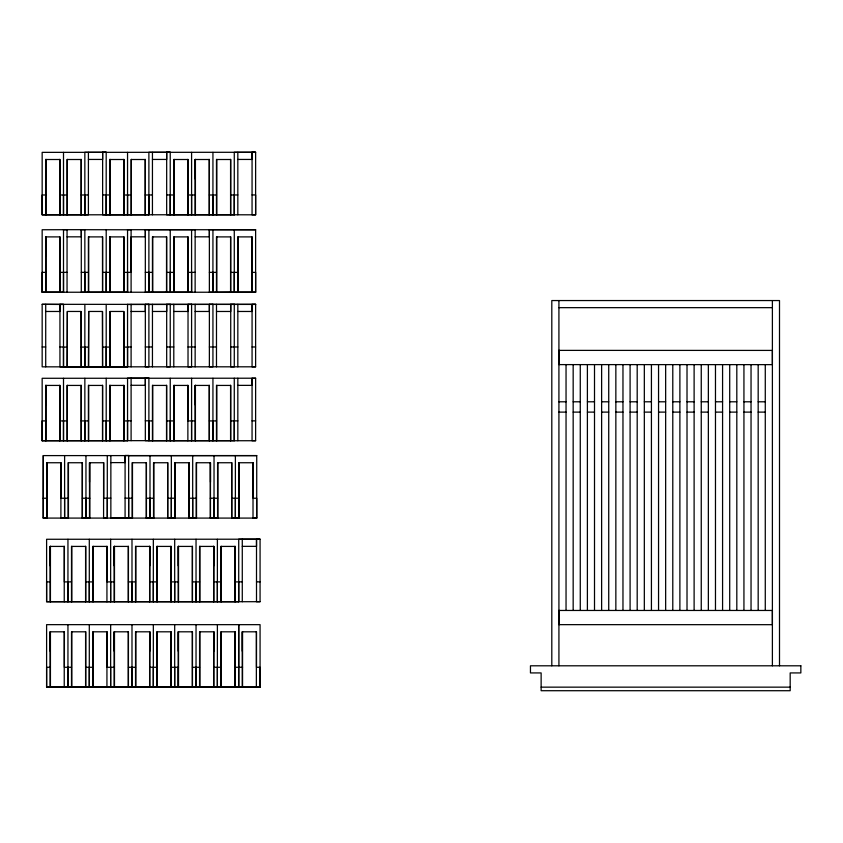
<?xml version="1.0" encoding="UTF-8"?>
<svg xmlns="http://www.w3.org/2000/svg" width="843" height="843" viewBox="0 0 843 843"><rect width="100%" height="100%" fill="white"/><g stroke="black" fill="none" stroke-linecap="round" stroke-linejoin="round"><path stroke-width="1.26" d="M109.748 404.788L109.748 385.43L123.984 385.43L123.984 420.92L127.535 420.92L127.546 440.773L42.161 440.773L42.161 378.286L255.629 378.212L255.619 440.731L148.884 440.773L148.895 378.149L127.556 378.138L127.546 440.657L234.28 440.657M63.499 304.492L42.171 304.323L42.161 366.842L255.619 366.81L255.629 304.323L127.546 304.492M131.097 292.194L131.097 229.781L81.297 229.696L81.286 292.194L84.837 292.194L127.546 292.121L127.546 229.696L255.629 229.749L255.619 292.236L42.161 292.236L42.161 229.749L67.061 229.696L67.05 292.194M88.41 152.393L88.399 214.807L42.161 214.86L42.161 152.362L255.629 152.288L234.28 152.288L234.27 214.807L166.672 214.807L166.682 152.32L170.244 152.288L148.895 152.288L148.884 214.807L106.197 214.86L102.635 214.807L102.635 152.32L106.197 152.288L84.848 152.288L84.837 214.807L148.884 214.744M43.246 498.234L43.267 455.599L256.736 455.599L256.725 518.087L43.256 518.087L43.246 498.234L46.808 498.234L46.808 517.971L43.256 517.971M43.256 518.087L43.267 455.599M45.712 420.92L45.712 385.43L59.948 385.43L59.948 440.657L127.546 440.636M45.712 366.842L45.722 304.344M63.499 292.236L59.948 292.121L59.948 236.894L45.712 236.894L45.712 292.121M84.848 214.744L59.948 214.733L59.948 159.506L45.712 159.506L45.712 214.744L42.161 214.744L42.15 194.996L45.986 194.975M46.607 687.15L46.607 624.652L260.076 624.663L260.065 687.15L46.607 687.15L46.597 667.287L50.432 667.266M220.929 601.649L220.929 546.412L235.165 546.422L235.165 581.902L238.717 581.902L238.727 601.765L46.607 601.765L46.607 539.267L260.076 539.204L238.727 539.193L238.717 601.723L260.065 601.691L260.076 539.204L256.514 539.225L256.504 601.723L260.065 601.691M46.808 498.234L46.808 462.744L61.044 462.744L61.044 498.234L68.157 498.234L68.157 517.971L61.044 517.971M71.507 687.034L71.497 667.287L64.384 667.287L64.395 631.807L50.158 631.807L50.158 687.034M238.717 601.691L71.507 601.649L71.497 581.902L64.384 581.902L64.395 546.422L50.158 546.412L50.158 601.649L46.607 601.649L46.597 581.902L50.432 581.881M59.948 304.428L59.948 366.842L63.499 366.842L63.51 304.344L59.948 304.344L59.948 311.467L45.722 311.478M63.499 440.773L63.51 378.286M63.499 214.86L63.51 152.362M64.605 518.087L64.616 455.599M67.061 440.657L67.061 385.43L81.286 385.43L81.286 440.657M67.061 366.831L67.335 311.604M67.061 214.744L67.061 159.506L81.286 159.506L81.286 214.733M67.946 687.15L67.956 624.652M67.946 601.765L67.956 539.267M68.157 498.234L68.157 462.744L82.393 462.744L82.393 517.971L89.506 517.971L89.506 498.213M71.497 667.287L71.507 631.807L85.733 631.807L85.733 687.034L260.065 687.15M71.497 581.902L71.507 546.412L85.733 546.422L85.733 601.649M81.286 366.831L81.139 311.604M84.848 440.773L84.858 378.286M84.848 366.958L84.858 304.46M84.848 292.236L84.848 229.675L63.51 229.675L63.499 292.194L63.499 272.384M85.954 518.087L85.954 455.599M88.399 440.657L88.399 385.43L102.635 385.43L102.635 440.657M88.399 366.831L88.684 311.604M88.399 292.121L88.399 236.894L102.635 236.894L102.635 292.121M89.295 687.15L89.305 624.652M89.295 601.765L89.305 539.267M89.506 498.234L89.506 462.744L103.742 462.744L103.731 498.234L110.855 498.118M92.856 687.034L92.856 631.807L107.082 631.807L107.082 667.287L114.479 667.266M92.856 601.649L92.856 546.412L107.082 546.422L107.082 581.902L114.479 581.881M102.635 366.831L102.488 311.604M106.197 440.773L106.207 378.286M106.197 366.958L106.207 304.46M106.197 292.236L106.207 229.749M107.303 455.599L107.293 517.981L103.742 517.971M109.748 420.92L109.748 385.43M110.033 311.604L109.748 366.831M123.984 292.121L123.984 236.894L109.748 236.894L109.748 292.121M123.984 214.733L123.984 159.506L109.748 159.506L109.748 214.744M110.644 687.15L110.654 624.652M110.644 601.765L110.654 539.267M128.431 687.034L128.431 631.807L114.195 631.807L114.195 687.034M128.431 601.649L128.431 546.422L114.195 546.412L114.195 601.649M123.984 366.831L123.837 311.604M174.891 498.213L174.891 517.971L167.778 517.971L167.778 462.744L153.542 462.744L153.542 517.971L146.429 517.971L146.429 462.744L132.193 462.744L132.193 517.971L125.08 517.981L125.091 455.483L128.652 455.462L128.642 518.087M127.546 366.81L127.546 304.344M127.546 214.86L127.546 152.362M131.097 214.744L131.097 159.506L145.333 159.506L145.333 214.733M131.097 440.657L131.108 378.254M131.097 366.842L131.108 304.344M131.993 687.15L131.993 624.652M131.993 601.765L131.993 539.267M135.544 687.034L135.544 631.807L149.78 631.807L149.78 651.165M135.544 601.649L135.544 546.412L149.78 546.422L149.78 565.769M148.895 304.344L145.344 304.344L145.333 366.842L148.895 366.81L148.895 304.323M195.133 292.194L195.144 229.696L145.333 229.696L145.323 292.194L191.582 292.121L191.582 229.781M148.884 292.236L148.895 229.749M149.78 631.807L149.78 687.034M149.78 546.422L149.78 601.649M149.991 518.087L150.001 455.599M152.446 440.657L152.446 385.43L166.672 385.43L166.682 440.657M152.446 366.842L152.457 304.344M152.446 292.121L152.446 236.894L166.672 236.894L166.682 292.121M152.435 214.807L152.446 152.393M153.331 687.15L153.342 624.652M153.331 601.765L153.342 539.267M156.893 687.034L156.893 631.807L171.118 631.807L171.129 687.034M156.893 601.649L156.893 546.412L171.118 546.422L171.129 601.649M170.244 304.344L166.682 304.344L166.682 366.842L170.233 366.81L170.244 304.323M170.233 440.773L170.244 378.286M170.233 292.236L170.244 229.749M171.34 518.087L171.34 455.599M173.795 440.657L173.795 385.43L188.021 385.43L188.021 420.92L195.418 420.889M173.795 366.842L173.806 304.344M173.795 292.121L173.795 236.894L188.021 236.894L188.021 292.121M173.795 214.744L173.795 159.506L188.021 159.506L188.021 214.733L234.28 214.744M174.68 687.15L174.691 624.652M174.68 601.765L174.691 539.267M174.891 498.234L174.891 462.744L189.127 462.744L189.127 517.971L196.24 517.971L196.24 462.744L210.465 462.744L210.476 482.101M178.231 667.287L178.242 687.034L178.242 631.807L192.467 631.807L192.467 687.034M192.467 601.649L192.467 546.422L178.242 546.412L178.242 601.649M191.593 304.344L188.031 304.344L188.021 366.842L191.582 366.81L191.593 304.323M191.582 440.773L191.593 378.286M191.582 214.86L191.593 152.362M192.678 518.087L192.689 455.599M195.133 420.92L195.133 385.43L209.37 385.43L209.37 440.657M195.144 366.842L195.144 304.344M209.37 214.733L209.37 159.506L195.133 159.506L195.133 214.744M196.029 687.15L196.04 624.652M196.029 601.765L196.04 539.267M199.58 687.034L199.58 631.807L213.816 631.807L213.816 651.165M199.58 601.649L199.58 546.412L213.816 546.422L213.816 565.769M212.942 304.344L209.38 304.344L209.37 366.842L212.931 366.81L212.942 304.323M255.629 229.749L209.37 229.696L209.37 292.194L212.921 292.194L212.921 272.384M210.465 498.234L210.465 462.744M212.921 292.194L212.942 229.749M212.942 152.362L212.931 214.86M212.942 378.286L212.931 440.773M213.816 631.807L213.816 687.034M213.816 546.422L213.816 601.649M214.027 518.087L214.038 455.599M216.482 440.657L216.482 385.43L230.719 385.43L230.719 440.657M216.482 366.842L216.493 304.344M216.482 292.121L216.482 236.894L230.719 236.894L230.719 292.121L255.619 292.121M216.482 214.744L216.482 159.506L230.719 159.506L230.719 214.733M217.378 687.15L217.389 624.652M217.378 601.765L217.389 539.267M210.476 498.213L210.476 517.971L217.589 517.971L217.589 462.744L231.814 462.744L231.814 517.971L238.927 517.971L238.927 498.213M220.929 687.034L220.929 631.807L235.165 631.807L235.165 687.034M234.28 304.344L230.729 304.344L230.719 366.842L234.28 366.81L234.28 304.323M234.28 292.236L234.28 229.749M235.376 518.087L235.387 455.599M237.831 440.731L237.831 378.233M237.831 366.842L237.842 304.344M237.831 292.121L237.831 236.894L252.068 236.894L252.068 292.121M237.831 214.807L237.831 152.393M238.727 624.652L238.727 687.15M238.727 624.684L238.727 687.034M238.927 498.234L238.927 462.744L253.163 462.744L253.163 498.234L256.715 498.234L256.725 518.087M260.065 687.034L260.065 667.287L256.504 667.287L256.514 631.807L242.278 631.807L242.278 687.034M242.278 601.723L242.278 539.225M255.629 378.212L252.068 378.317L252.057 440.731L255.619 440.699M255.629 304.323L252.068 304.428L252.068 366.842L255.619 366.81M558.93 610.427L558.93 624.652L772.388 624.684L772.388 610.458L558.93 610.458M45.712 159.506L45.712 178.864M45.712 236.894L45.712 256.251M45.712 385.43L45.712 404.788M50.158 546.412L50.158 565.769M50.158 631.807L50.158 651.154M89.506 462.744L89.506 482.101M109.748 159.506L109.748 178.864M109.748 236.894L109.748 256.251M109.748 311.604L109.748 330.962M114.195 546.412L114.195 565.769M114.195 631.807L114.195 651.154M174.891 462.744L174.891 482.101M178.242 546.412L178.242 565.769M178.242 631.807L178.242 651.154M195.133 159.506L195.133 178.864M195.133 385.43L195.133 404.788M238.927 462.744L238.927 482.101M242.278 631.807L242.278 651.154M81.286 229.781L81.286 236.83L67.061 236.83M102.635 152.32L102.635 159.443L88.41 159.443M110.865 455.483L110.855 517.981L125.08 517.981M145.333 229.781L145.333 236.83L131.097 236.83L131.097 272.331L123.984 272.384M148.895 378.17L145.344 378.17L145.333 440.657L148.884 440.668L148.884 420.92L152.446 420.92M145.344 378.17L145.333 385.293L131.108 385.293M166.682 152.32L166.682 159.443L152.446 159.443M166.682 304.428L166.682 311.467L152.457 311.467M209.37 229.781L209.37 236.83L195.144 236.83M209.38 304.428L209.38 311.467L195.144 311.467M252.068 152.32L252.057 214.807L255.619 214.817L255.629 152.288L252.068 152.32L252.068 159.443L237.831 159.443M252.068 304.428L252.068 311.467L237.842 311.467M106.197 152.32L106.186 214.817L106.186 194.996M170.233 152.32L170.233 214.817L170.233 194.996M255.629 304.428L42.171 304.323M84.837 214.807L84.848 194.996M84.837 292.194L84.848 272.384M128.642 517.981L128.642 498.234M148.884 292.194L148.884 272.384M234.28 378.212L234.27 440.731L234.27 420.92M128.642 455.62L256.736 455.599M59.937 194.996L67.05 194.996M81.286 194.996L88.399 194.954M102.635 194.944L110.033 194.975M123.984 194.996L131.097 194.996M145.323 194.996L152.446 194.954M166.672 194.944L173.784 194.996M188.021 194.996L195.418 194.975M209.37 194.996L216.482 194.996M230.719 194.996L237.831 194.954M252.057 194.944L255.619 194.954L255.619 214.817L234.27 214.786L234.27 194.996M45.712 214.744L59.948 214.733M188.021 214.733L148.884 214.786L148.884 194.996M45.986 272.352L42.15 272.384L42.161 292.236M59.937 272.384L67.05 272.331M81.286 272.331L88.399 272.384M102.635 272.384L110.033 272.352M145.323 272.331L152.446 272.384M166.672 272.384L173.784 272.384M188.021 272.384L195.133 272.331M209.37 272.331L216.482 272.384M230.719 272.384L237.831 272.384M252.057 272.384L255.619 272.384L255.619 292.236M42.161 292.121L59.948 292.121M230.719 292.121L212.931 292.236M558.92 307.663L772.388 307.663M131.108 311.478L145.333 311.467L145.333 304.428M173.795 311.478L188.031 311.467L188.031 304.428M216.493 311.478L230.719 311.467L230.719 304.428M42.161 346.979L45.712 346.979M59.948 346.979L63.499 346.979M127.546 346.979L131.097 346.979M145.333 346.979L152.446 346.979M166.682 346.979L173.795 346.979M188.021 346.979L195.144 346.979M209.37 346.979L216.493 346.979M230.719 346.979L237.831 346.979M252.068 346.979L255.619 346.979M67.05 347.095L63.499 347.095L63.499 366.947L127.546 366.958L127.535 347.095L123.984 347.095M81.286 347.095L88.399 347.095M102.635 347.095L110.033 347.074M237.831 385.367L252.068 385.367L252.068 378.317M558.93 401.795L566.043 401.795M573.166 401.795L580.269 401.795M587.392 401.795L594.505 401.795M601.628 401.795L608.73 401.795M615.854 401.795L622.966 401.795M630.09 401.795L637.192 401.795M644.326 401.795L651.428 401.795M658.552 401.795L665.654 401.795M672.788 401.795L679.89 401.795M687.013 401.795L694.116 401.795M701.25 401.795L708.352 401.795M715.475 401.795L722.577 401.795M729.711 401.795L736.814 401.795M743.937 401.795L751.039 401.795M758.173 401.795L765.275 401.795M558.93 412.111L566.043 412.111M573.166 412.111L580.269 412.111M587.392 412.111L594.505 412.111M601.628 412.111L608.73 412.111M615.854 412.111L622.966 412.111M630.09 412.111L637.192 412.111M644.326 412.111L651.428 412.111M658.552 412.111L665.654 412.111M672.788 412.111L679.89 412.111M687.013 412.111L694.116 412.111M701.25 412.111L708.352 412.111M715.475 412.111L722.577 412.111M729.711 412.111L736.814 412.111M743.937 412.111L751.039 412.111M758.173 412.111L765.275 412.111M127.546 420.805L131.097 420.805M145.333 420.805L148.895 420.805M45.986 420.889L42.15 420.92L42.161 440.773M59.937 420.92L67.05 420.92M81.286 420.92L88.399 420.92M102.635 420.92L110.033 420.889M166.672 420.92L173.784 420.92M209.37 420.92L216.482 420.92M230.719 420.92L237.831 420.868M252.057 420.868L255.619 420.868M42.161 440.657L59.948 440.657M110.855 462.617L125.091 462.607L125.091 455.557M82.393 498.234L89.779 498.213M125.091 498.118L132.193 498.234M146.429 498.234L153.542 498.234M167.778 498.234L175.165 498.213M189.117 498.234L196.24 498.234M210.318 498.213L217.578 498.234M231.814 498.234L239.212 498.213M242.278 546.348L256.514 546.359L256.514 539.299M213.669 581.881L220.929 581.902M238.717 581.86L242.278 581.86M256.504 581.86L260.065 581.86M85.733 581.902L92.846 581.902M128.431 581.902L135.544 581.902M149.622 581.881L156.893 581.902M171.118 581.902L178.516 581.881M192.467 581.902L199.58 581.902M50.158 601.649L71.507 601.649M85.733 667.287L92.846 667.287M128.431 667.287L135.544 667.287M149.622 667.266L156.893 667.287M171.118 667.287L178.516 667.266M192.467 667.287L199.58 667.287M213.669 667.266L220.929 667.287M235.165 667.287L242.552 667.266M46.607 687.034L85.733 687.034M541.132 687.15L790.176 687.15M253.163 517.971L256.725 517.981M235.366 498.234L235.376 517.971M234.27 272.384L234.28 292.121M217.368 581.902L217.378 601.649M217.368 667.287L217.378 687.034M214.027 498.234L214.027 517.971M212.921 194.996L212.931 214.744M212.921 420.92L212.931 440.657M196.019 581.902L196.029 601.649M196.019 667.287L196.029 687.034M192.678 498.234L192.678 517.971M191.572 194.996L191.582 214.744M191.572 420.92L191.582 440.657M174.68 581.902L174.68 601.649M174.68 667.287L174.68 687.034M171.329 498.234L171.34 517.971M170.233 272.384L170.233 292.121M170.233 420.92L170.233 440.657M153.331 581.902L153.331 601.649M153.331 667.287L153.331 687.034M149.98 498.234L149.991 517.971M131.982 581.902L131.993 601.649M131.982 667.287L131.993 687.034M127.535 194.996L127.546 214.744M110.633 581.902L110.644 601.649M110.633 667.287L110.644 687.034M106.186 272.384L106.197 292.121M106.186 347.095L106.197 366.831M106.186 420.92L106.197 440.657M89.295 581.902L89.295 601.649M89.295 667.287L89.295 687.034M85.944 498.234L85.954 517.971M84.848 347.095L84.848 366.831M84.848 420.92L84.848 440.657M67.946 581.902L67.946 601.649M67.946 667.287L67.946 687.034M64.595 498.234L64.605 517.971M63.499 194.996L63.499 214.744M63.499 420.92L63.499 440.657M779.501 665.801L779.501 300.551L551.807 300.551L551.807 665.801M772.388 300.551L772.388 665.801M765.275 364.619L765.275 610.458M758.173 364.619L758.173 610.458M751.039 364.619L751.039 610.458M743.937 364.619L743.937 610.458M736.814 364.619L736.814 610.458M729.711 364.619L729.711 610.458M722.577 364.619L722.577 610.458M715.475 364.619L715.475 610.458M708.352 364.619L708.352 610.458M701.25 364.619L701.25 610.458M694.116 364.619L694.116 610.458M687.013 364.619L687.013 610.458M679.89 364.619L679.89 610.458M672.788 364.619L672.788 610.458M665.654 364.619L665.654 610.458M658.552 364.619L658.552 610.458M651.428 364.619L651.428 610.458M644.326 364.619L644.326 610.458M637.192 364.619L637.192 610.458M630.09 364.619L630.09 610.458M622.966 364.619L622.966 610.458M615.854 364.619L615.854 610.458M608.73 364.619L608.73 610.458M601.628 364.619L601.628 610.458M594.505 364.619L594.505 610.458M587.392 364.619L587.392 610.458M580.269 364.619L580.269 610.458M573.166 364.619L573.166 610.458M566.043 364.619L566.043 610.458M558.92 300.551L558.93 665.801M256.356 631.649L256.356 687.15M253.016 462.586L253.016 518.087M251.909 236.735L251.909 292.236M242.552 631.649L242.552 687.15M239.212 462.586L239.212 518.087M238.105 236.735L238.105 292.236M235.165 581.902L235.165 601.649M235.018 546.264L235.018 601.765M235.018 631.649L235.018 687.15M231.667 462.586L231.667 518.087M230.571 159.359L230.571 214.86M230.571 236.735L230.571 292.236M230.571 385.272L230.571 440.773M221.214 546.264L221.214 601.765M221.214 631.649L221.214 687.15M217.863 462.586L217.863 518.087M216.767 159.359L216.767 214.86M216.767 236.735L216.767 292.236M216.767 385.272L216.767 440.773M213.669 546.264L213.669 601.765M213.669 631.649L213.669 687.15M210.318 462.586L210.318 518.087M209.222 159.359L209.222 214.86M209.222 385.272L209.222 440.773M199.865 546.264L199.865 601.765M199.865 631.649L199.865 687.15M196.514 462.586L196.514 518.087M195.418 159.359L195.418 214.86M195.418 385.272L195.418 440.773M195.133 420.889L195.133 440.657M192.32 546.264L192.32 601.765M192.32 631.649L192.32 687.15M191.582 272.384L191.582 292.236M188.969 462.586L188.969 518.087M187.873 159.359L187.873 214.86M187.873 236.735L187.873 292.236M187.873 385.272L187.873 440.773M178.516 546.264L178.516 601.765M178.516 631.649L178.516 687.15M175.165 462.586L175.165 518.087M174.069 159.359L174.069 214.86M174.069 236.735L174.069 292.236M174.069 385.272L174.069 440.773M170.971 546.264L170.971 601.765M170.971 631.649L170.971 687.15M167.631 462.586L167.631 518.087M166.524 236.735L166.524 292.236M166.524 385.272L166.524 440.773M157.167 546.264L157.167 601.765M157.167 631.649L157.167 687.15M153.826 462.586L153.826 518.087M152.72 236.735L152.72 292.236M152.72 385.272L152.72 440.773M149.622 546.264L149.622 601.765M149.622 631.649L149.622 687.15M146.282 462.586L146.282 518.087M145.175 159.359L145.175 214.86M135.818 546.264L135.818 601.765M135.818 631.649L135.818 687.15M132.477 462.586L132.477 518.087M131.371 159.359L131.371 214.86M128.284 546.264L128.284 601.765M128.284 631.649L128.284 687.15M127.535 272.384L127.546 292.236M123.984 420.92L123.984 440.657M123.837 159.359L123.837 214.86M123.837 236.735L123.837 292.236M123.837 366.958L123.837 311.457L110.033 311.457L110.033 366.958M123.837 385.272L123.837 440.773M114.479 546.264L114.479 601.765M114.479 631.649L114.479 687.15M110.033 159.359L110.033 214.86M110.033 236.735L110.033 292.236M110.033 385.272L110.033 440.773M109.748 420.889L109.748 440.657M107.293 498.234L107.293 518.087M106.935 546.264L106.935 601.765M106.935 631.649L106.935 687.15M103.584 462.586L103.584 518.087M102.488 236.735L102.488 292.236M102.488 366.958L102.488 311.457L88.684 311.457L88.684 366.958M102.488 385.272L102.488 440.773M93.13 546.264L93.13 601.765M93.13 631.649L93.13 687.15M89.779 462.586L89.779 518.087M88.684 236.735L88.684 292.236M88.684 385.272L88.684 440.773M85.586 546.264L85.586 601.765M85.586 631.649L85.586 687.15M82.245 462.586L82.245 518.087M81.139 159.359L81.139 214.86M81.139 366.958L81.139 311.457L67.335 311.457L67.335 366.958M81.139 385.272L81.139 440.773M71.781 546.264L71.781 601.765M71.781 631.649L71.781 687.15M68.441 462.586L68.441 518.087M67.335 159.359L67.335 214.86M67.335 385.272L67.335 440.773M64.237 546.264L64.237 601.765M64.237 631.649L64.237 687.15M60.896 462.586L60.896 518.087M59.79 159.359L59.79 214.86M59.79 236.735L59.79 292.236M59.79 385.272L59.79 440.773M50.432 546.264L50.432 601.765M50.432 631.649L50.432 687.15M47.092 462.586L47.092 518.087M45.986 159.359L45.986 214.86M45.986 236.735L45.986 292.236M45.986 385.272L45.986 440.773M45.712 420.889L45.712 440.657M558.93 350.382L558.93 364.608L772.388 364.64L772.388 350.414L558.93 350.382M800.85 665.801L530.458 665.801L530.458 672.925L541.132 672.925L541.132 690.712L790.176 690.712L790.176 672.925L800.85 672.925L800.85 665.801"/></g></svg>
